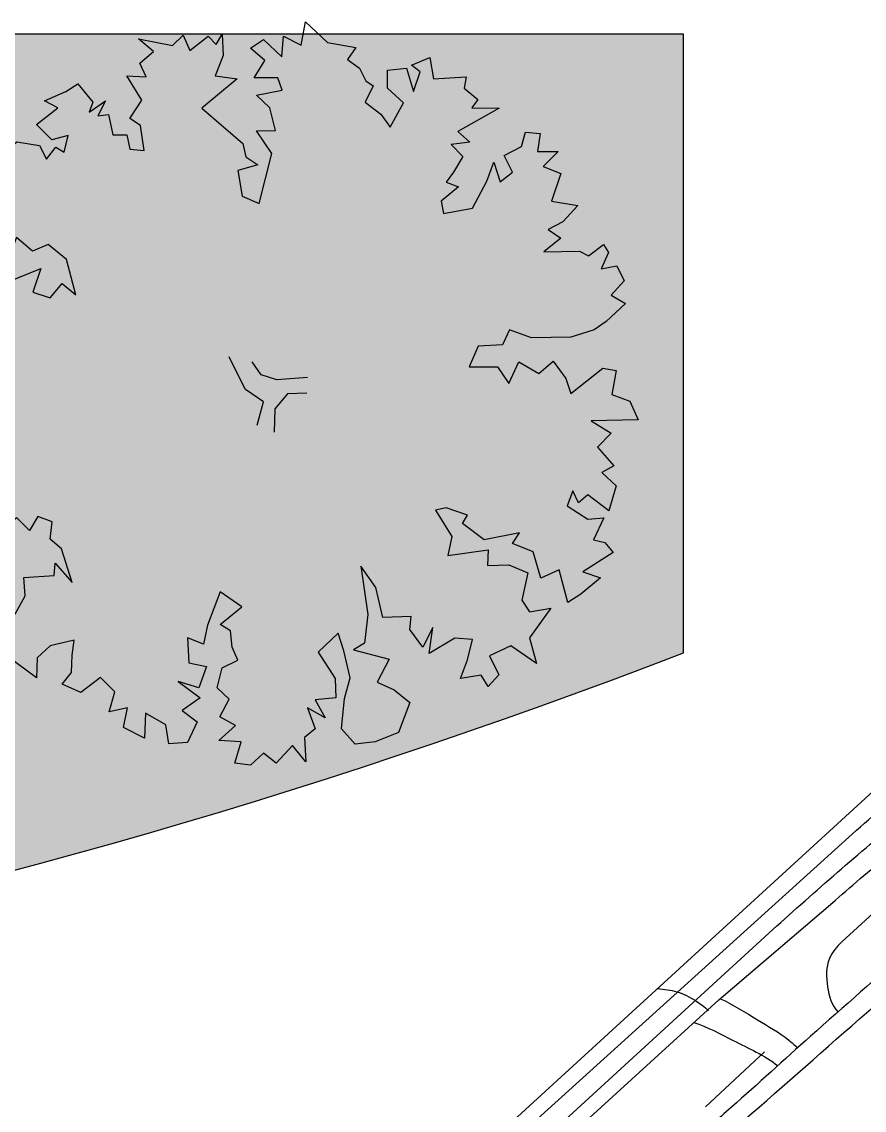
# Model space of a CAD drawing. Header units: millimetres. Extents: x 2508 to 2607, y 837 to 997.
# Drawn here: x 2534.074 to 2536.048, y 851.897 to 854.447 of the extents above; entities that cross this region are included whole.
import ezdxf

# ---------------------------------------------------------------- set-up
doc = ezdxf.new("R2010")
doc.units = ezdxf.units.MM
doc.linetypes.add('DASHED', pattern=[19.049999999999997, 12.7, -6.35])
doc.layers.add('PISO EST', color=250, linetype='Continuous', lineweight=0)

# ---------------------------------------------------------------- blocks, each defined once
blk = doc.blocks.new('AUDI_A4_P')
for p, q in [((-0.8494984927945097, 0.859158752808753), (1.25329134644096, 0.8665130028637691)), ((-0.8639755005924599, 0.826064613791317), (0.4208616467915363, 0.8223874749939171)), ((-0.8820718256856708, 0.7782619471240366), (0.1313208635128831, 0.7819390859214366)), ((-0.9255029013561966, 0.7451678081065722), (-0.06049986881555469, 0.7451678081065722)), ((-0.06049986881555469, 0.7451678081065722), (0.2978067929874442, 0.7341364192541846)), ((0.4433182052620168, 0.6531239740385217), (0.2442990390392765, 0.6518109600074524)), ((-0.2519564947084518, 0.5809092488408396), (-0.0632760170225879, 0.5835352218234675))]:
    blk.add_line(p, q)
for points, knots in [([(-0.1491308199053947, 0.8616082030109453), (-0.138919086428416, 0.8498749425408505), (-0.1166153499568168, 0.8254178762303468), (-0.1026459186448392, 0.7842439452693384), (-0.09574031733041011, 0.7555994927571419), (-0.09588275465353036, 0.7427203755095775)], [1.808085697733259, 1.808085697733259, 1.808085697733259, 1.808085697733259, 2.918873689789895, 4.131288299117762, 5.101509953527924, 5.101509953527924, 5.101509953527924, 5.101509953527924]), ([(0.4208616467915363, 0.8223874749939171), (0.4871523463877452, 0.8222347331548292), (0.6082526461797215, 0.8178703258353153), (0.8035996615814724, 0.8042011892540586), (1.011399600821107, 0.7909050436785776), (1.224343850402647, 0.7702685812452046), (1.404155925518239, 0.7547062247570295), (1.539994083224769, 0.7433762395360759), (1.639724966854146, 0.7047415829313195), (1.70797080909125, 0.6460916039631286), (1.73674005026021, 0.5786811182757674), (1.777907588601522, 0.4318998165004189), (1.797974493813342, 0.2378486541723248), (1.803659526536933, 0.06346367854987989), (1.803659526536933, 2.842170943040401e-14)], [0, 0, 0, 0, 0.1988726091716806, 0.3633234716248911, 0.5874330694113392, 0.82354282576735, 1.004621626958277, 1.129815595371055, 1.230113392129422, 1.320655318308744, 1.388576818410282, 1.4433337956485, 1.771447374465955, 1.958652423546722, 1.958652423546722, 1.958652423546722, 1.958652423546722]), ([(0.1313208635128831, 0.7819390859214366), (0.2660794731272631, 0.7818765947463362), (0.4773176747295338, 0.7780219728703344), (0.7874836366791556, 0.7572968320783389), (0.9636295657498408, 0.7498456680329184), (1.062768223580406, 0.7386541547181196)], [0, 0, 0, 0, 0.4042758708687236, 0.6333827053716093, 0.9326252492799204, 0.9326252492799204, 0.9326252492799204, 0.9326252492799204]), ([(-0.1398220633128062, 0.745346348492177), (-0.1223331650958244, 0.7164724971506189), (-0.09962044241950707, 0.6455469256733579), (-0.06846373264892236, 0.5775383628116231), (-0.06228213453107401, 0.5378931334178105)], [0, 0, 0, 0, 0.1000351432272048, 0.2184418270067335, 0.2184418270067335, 0.2184418270067335, 0.2184418270067335]), ([(-0.05611645683063671, 0.7450328535348376), (-0.04284303317950844, 0.7142992796558758), (-0.02721085312242622, 0.6537072014019429), (-0.004243495419189003, 0.585080202049113), (-0.0005491321640533897, 0.5472426581088428), (0, 0.5380428986172205)], [0, 0, 0, 0, 2.528586248964196, 4.711884567960642, 5.408214832071728, 5.408214832071728, 5.408214832071728, 5.408214832071728]), ([(0.9720817784424867, 0.6897203467185875), (0.9562167678443529, 0.6774750534094096), (0.9205650451041834, 0.6527371552120371), (0.8443479488669254, 0.6375632290704516), (0.7596112565328781, 0.5997044974218113), (0.6440186191765633, 0.5716193413091162), (0.508755488022075, 0.5488192521519863), (0.3030610461269703, 0.5312423292705546), (0.06258391987245204, 0.5395352465524184), (-0.1671165605462193, 0.537439160290802), (-0.3629278938579432, 0.5434918183035506), (-0.5625170103124901, 0.5648015593807543), (-0.8316992490622965, 0.6525343464037974), (-1.035899159298253, 0.7055575400016494), (-1.156334253348518, 0.7373582704294108)], [0, 0, 0, 0, 0.05974967922446957, 0.1269278264630923, 0.2300341216700034, 0.3366745036382101, 0.4822248842626108, 0.641323712188603, 0.9549056111732778, 1.203173400679412, 1.330375148798993, 1.542773415638637, 1.802260924455379, 2.17554503030701, 2.17554503030701, 2.17554503030701, 2.17554503030701]), ([(0.2978067929874442, 0.7341364192541846), (0.3572404328561447, 0.7339422483650253), (0.4833280558794399, 0.7273936162760322), (0.6275707640847941, 0.7286061795670093), (0.7927229650241543, 0.7107561874496753), (0.9345053071124312, 0.6972419670603927), (1.059393480050346, 0.676015491661019), (1.100245884577021, 0.6598744419843854)], [0, 0, 0, 0, 0.1783018395644093, 0.378717318083717, 0.4319539900038823, 0.6762373846942342, 0.8077183839674165, 0.8077183839674165, 0.8077183839674165, 0.8077183839674165]), ([(0.2442990390392765, 0.6518109600074524), (0.2280782860147497, 0.6517328541258394), (0.1880622858836887, 0.6463109186493625), (0.1468087130684239, 0.5992064401091284), (0.126208460187172, 0.5577277080610941), (0.1266968424724269, 0.5362674051991405)], [0, 0, 0, 0, 0.04866280448900892, 0.1144515357807728, 0.1777720529766111, 0.1777720529766111, 0.1777720529766111, 0.1777720529766111]), ([(-0.6540178242619277, 0.5515058532715216), (-0.6303424388307235, 0.5453300236445671), (-0.5682856201995605, 0.5341888658772973), (-0.4694375198751004, 0.5123822751639864), (-0.3520114913227985, 0.5037428201765692), (-0.1448735428118084, 0.4935550723685935), (0.1408334591254743, 0.4930986148240777), (0.4689072845524151, 0.4807727205717356), (0.7523152499891239, 0.497573082299283), (0.9948945193542045, 0.5425017604117386), (1.225265107056998, 0.5882738991001304), (1.46504742075507, 0.5795097997886103), (1.632383733051881, 0.5818565902740147), (1.72889291822014, 0.5745322713381142), (1.736876551272815, 0.5741636003562576)], [0, 0, 0, 0, 0.07332523725422767, 0.1888964821516976, 0.3030393003446282, 0.4258209451540972, 0.8112424228585653, 1.159737155419864, 1.410579568502882, 1.660622690328821, 1.899626526969711, 2.111450368672797, 2.377727443740249, 2.40170301959688, 2.40170301959688, 2.40170301959688, 2.40170301959688])]:
    blk.add_open_spline(points, degree=3, knots=knots)
blk = doc.blocks.new('ponsianas')
for points in [[(491281.092627776, 9472949.452141091), (491281.2472002807, 9472949.268323818), (491281.5330928628, 9472949.297434475), (491281.614724531, 9472949.064040344), (491281.3900707411, 9472948.929897064), (491281.5942313828, 9472948.725648684), (491281.3899654556, 9472948.439806238), (491281.4715664156, 9472948.06346895), (491281.1331615956, 9472948.022700746), (491281.1739210267, 9472947.643455021), (491281.0017819817, 9472947.532638121), (491281.3372432732, 9472947.450884245), (491281.2263123119, 9472947.092091562), (491281.6347545483, 9472947.246615812), (491282.0023402153, 9472947.32821865), (491281.961553836, 9472947.582024459), (491282.2358089237, 9472947.756997988), (491282.5012484663, 9472947.634418251), (491282.6645832467, 9472947.50019162), (491282.3990628598, 9472947.246451614), (491282.5215153759, 9472946.919698076), (491282.6761116951, 9472946.846734678), (491282.766595884, 9472947.083009042), (491283.0932792322, 9472946.87873434), (491283.3179236216, 9472946.969119512), (491283.1750243331, 9472947.17335473), (491283.2771598034, 9472947.327944783), (491283.4813292191, 9472947.164537307), (491283.4726452806, 9472947.479597574), (491283.0438402494, 9472947.593460785), (491283.5339617835, 9472947.736298654), (491283.4932061124, 9472948.133047622), (491283.8082864349, 9472948.235082192), (491283.8083547451, 9472948.553057788), (491284.0854123542, 9472948.194181753), (491283.7469812127, 9472948.030890843), (491284.0123812731, 9472947.724527046), (491283.819782295, 9472947.429930473), (491283.9422435848, 9472947.144017836), (491283.787558901, 9472946.805655004), (491284.1055169487, 9472946.723904893), (491284.2076831274, 9472947.0214381), (491284.5751986039, 9472946.776313724), (491284.8406688547, 9472946.796677144), (491284.8203756237, 9472947.388874613), (491285.0857493628, 9472946.95998811), (491285.3191629217, 9472947.132053204), (491285.5058272133, 9472946.959897865), (491285.7392407723, 9472947.13196296), (491285.4417996875, 9472947.662958613), (491285.8122367581, 9472947.43825406), (491286.1273302413, 9472947.601549983), (491285.657769539, 9472948.112162158), (491285.8620530139, 9472948.47968641), (491285.4215678729, 9472948.541042395), (491285.6579844969, 9472949.112764262), (491285.269967725, 9472948.981573284), (491285.1766785082, 9472949.267479653), (491285.4130136612, 9472949.459964572), (491285.2292778575, 9472949.684629016), (491285.8010178991, 9472949.532811403), (491286.0459993886, 9472949.235203616), (491285.9350909886, 9472948.981430398), (491286.1596589207, 9472948.715916278), (491285.9641903643, 9472948.643028084), (491286.4455276881, 9472948.634173056), (491286.282098276, 9472948.327901386), (491286.5067100772, 9472948.266591776), (491286.5153890019, 9472947.928193852), (491286.7925675639, 9472948.132338824), (491287.0375866555, 9472948.009763477), (491287.3643690222, 9472948.266407527), (491287.2419340536, 9472948.67484287), (491287.4869268237, 9472948.429744814), (491287.720366704, 9472948.724332614), (491287.659184315, 9472949.091913894), (491287.4345837944, 9472949.205733234), (491287.6300692716, 9472949.357386027), (491287.5484162954, 9472949.491595108), (491287.8226488221, 9472949.561549174), (491287.7525788174, 9472949.296098351), (491287.9975697073, 9472949.042248674), (491288.2718617704, 9472949.389337432), (491288.3855864792, 9472949.17343965), (491288.5373558357, 9472949.52055473), (491288.6599205311, 9472949.715981297), (491288.365335237, 9472949.961090008), (491288.2019584677, 9472949.89986375), (491288.3857995569, 9472950.16529013), (491288.1407278227, 9472950.042820068), (491288.1611852491, 9472950.21493091), (491287.8344736994, 9472950.287931284), (491287.8345219552, 9472950.512556247), (491287.5982388182, 9472950.562199533), (491287.5778691298, 9472950.79849771), (491287.9862649905, 9472950.737148618), (491288.0999984731, 9472950.562091742), (491288.3946783989, 9472950.757481333), (491288.7942831556, 9472950.512350062), (491288.7739303881, 9472950.827412838), (491288.9985334154, 9472950.725262325), (491289.1911173527, 9472950.949845927), (491289.3952692206, 9472950.704756645), (491289.2845337897, 9472951.256132636), (491289.4566866221, 9472951.4311281), (491289.202913402, 9472951.5420365), (491289.4363539089, 9472951.839541508), (491289.305107782, 9472951.970844038), (491289.4684914449, 9472952.064159578), (491289.1213481636, 9472952.084654603), (491288.7945921184, 9472951.950533258), (491288.7421594711, 9472952.309361037), (491288.2636146415, 9472951.737691185), (491287.691984899, 9472952.402937284), (491287.476122213, 9472952.45257618), (491287.3448898735, 9472952.648057273), (491287.2514690497, 9472952.321350109), (491286.8343234472, 9472952.391452702), (491286.7118602773, 9472952.668613717), (491287.528722189, 9472952.872642752), (491287.8962376656, 9472952.627518376), (491287.905055091, 9472952.933823261), (491288.2726031557, 9472952.840393662), (491288.4767619174, 9472952.627393661), (491288.5585333396, 9472953.044536756), (491288.7627228096, 9472952.974479912), (491288.7626394586, 9472952.586491343), (491289.039811127, 9472952.758547036), (491289.2439655017, 9472952.525126584), (491289.3869544083, 9472952.738052009), (491289.1011320166, 9472953.035668569), (491289.4366171226, 9472953.064768573), (491289.2937353817, 9472953.350685595), (491289.6729879976, 9472953.423534306), (491289.3346684087, 9472953.779506296), (491289.2530856229, 9472954.240442595), (491289.0605211132, 9472954.106292421), (491288.9176199446, 9472954.301776018), (491288.7134373683, 9472954.403922142), (491288.6317818854, 9472954.526462395), (491288.3662871933, 9472954.39232789), (491288.1708894541, 9472954.649084123), (491287.9579659099, 9472954.800824651), (491288.3547524777, 9472955.016612759), (491288.5909911192, 9472954.759847753), (491288.885629056, 9472954.759784458), (491288.9177841398, 9472955.066084329), (491288.5385716326, 9472955.179936884), (491288.8565710424, 9472955.290722452), (491288.9673942113, 9472955.14775548), (491289.0899808411, 9472955.445284301), (491288.7428463336, 9472955.506620232), (491288.7750496732, 9472956.037545066), (491288.5912587199, 9472956.005495269), (491288.407522916, 9472956.230159713), (491288.273309446, 9472956.128086288), (491288.2646543358, 9472956.577338088), (491287.8852726198, 9472955.903544674), (491287.7131993782, 9472956.09903454), (491287.6722926726, 9472955.792736545), (491287.476881146, 9472955.985314218), (491287.2230515229, 9472955.83367396), (491287.0596615929, 9472955.71118635), (491286.9867752795, 9472955.915406527), (491286.7533372793, 9472955.629570348), (491286.5491415423, 9472955.670455119), (491286.6396758671, 9472956.140106065), (491287.0802243047, 9472956.373388018), (491287.3865555121, 9472956.4870933), (491287.0686018514, 9472956.589263864), (491287.223257707, 9472956.79343516), (491287.4974463646, 9472956.659184715), (491287.6404490585, 9472956.9362887), (491287.8767578902, 9472957.006250912), (491287.8563882019, 9472957.24254909), (491287.5588242839, 9472957.20177211), (491287.5588963543, 9472957.537250951), (491287.3137982987, 9472957.29225818), (491287.203005838, 9472957.57816831), (491286.7537233261, 9472957.426570043), (491286.6808852685, 9472957.855415182), (491286.4153667619, 9472957.610426798), (491286.2927932928, 9472957.374159329), (491286.1498940042, 9472957.578394549), (491285.9252101327, 9472957.30422532), (491285.9370036751, 9472957.884747064), (491285.864104201, 9472958.027705891), (491286.0479415301, 9472958.275629029), (491285.9166847492, 9472958.357339034), (491285.651192564, 9472958.234873356), (491285.7008396109, 9472958.488659736), (491285.4558205194, 9472958.611235086), (491285.2194809794, 9472958.398329716), (491285.088256787, 9472958.6317345), (491284.7906339593, 9472958.316740036), (491284.6593176421, 9472958.121315349), (491284.5367134648, 9472957.742104722), (491284.5249067617, 9472957.100321624), (491284.6590212133, 9472956.741476297), (491284.4139519859, 9472956.630675064), (491284.393445677, 9472956.23102205), (491284.0550189225, 9472956.08815159), (491284.055117941, 9472956.549070343), (491283.7809399372, 9472956.732913312), (491284.1368743224, 9472956.896200463), (491283.9444088313, 9472957.222969042), (491284.148663478, 9472957.456301758), (491283.8628210319, 9472957.660567686), (491283.6177931667, 9472957.74230213), (491284.0350659891, 9472958.26439262), (491283.9942714627, 9472958.480274733), (491283.6062672249, 9472958.407427901), (491283.495477271, 9472958.705006862), (491283.1891987065, 9472958.836346995), (491283.177365682, 9472958.07204119), (491282.9732313617, 9472958.398812274), (491282.748558144, 9472958.17423557), (491282.4423084076, 9472958.439767236), (491282.3314125416, 9472958.24433816), (491282.1155899642, 9472958.480678327), (491281.7071546215, 9472958.35824336), (491281.9725477883, 9472958.019790282), (491281.8412402448, 9472957.865206499), (491282.0337564988, 9472957.77473171), (491281.7886910315, 9472957.681433719), (491281.575807596, 9472958.019875515), (491281.5962831967, 9472958.276585372), (491281.2374316041, 9472958.113298845), (491281.1966301841, 9472958.297091678), (491281.0332947769, 9472958.428401103), (491280.7181311034, 9472957.938377962), (491280.6160902647, 9472958.22428621), (491280.3505560905, 9472957.906367645), (491280.2163188059, 9472957.693440339), (491280.7472198253, 9472957.550383123), (491280.6158815737, 9472957.252856182), (491281.0446847248, 9472957.13024135), (491281.1758869828, 9472956.79473431), (491281.3509432351, 9472956.905550584), (491281.2370493175, 9472956.333802395), (491281.502438724, 9472955.977846075), (491281.6366478072, 9472956.059499051), (491281.7590959364, 9472955.71232506), (491281.7182174323, 9472955.537301399), (491281.2894449895, 9472955.802859386), (491280.9831250628, 9472955.741663836), (491281.0736988696, 9472956.395098843), (491280.8198999548, 9472956.386401745), (491280.8287261539, 9472956.733547533), (491280.697517629, 9472957.0398825), (491280.2569992729, 9472956.9466265), (491280.0644899128, 9472957.069190567), (491280.1258258432, 9472957.416325074), (491279.6444120622, 9472957.06928081), (491279.2243586529, 9472957.183142142), (491279.5130719304, 9472956.763002248), (491279.3467165374, 9472956.4158903), (491279.0404429864, 9472956.57056809), (491278.8478697029, 9472956.395577015), (491279.0316299479, 9472956.284683656), (491278.9790475194, 9472955.94629889), (491279.2853787268, 9472956.060004171), (491279.6150406988, 9472956.14161516), (491279.6353997333, 9472955.855724456), (491279.3873468685, 9472955.435699876), (491279.8074378797, 9472955.496870985), (491279.4923443967, 9472955.333575059), (491279.7781849626, 9472955.12055751), (491279.9911454821, 9472955.140932212), (491279.9706260125, 9472954.680017848), (491280.4606930236, 9472954.569058683), (491280.8077880491, 9472954.323938692), (491280.0230831011, 9472954.434961151), (491279.5534020726, 9472954.385469528), (491279.4483431278, 9472954.201708028), (491279.2967730617, 9472954.782264868), (491278.917494751, 9472954.589810658), (491278.7950309544, 9472954.864054466), (491278.5908815932, 9472955.120812576), (491278.1007512856, 9472954.937133804), (491277.9489750352, 9472954.557929441), (491277.9080639426, 9472954.231211001), (491278.1618127216, 9472954.006531516), (491278.6519148279, 9472954.058935959), (491278.9903303019, 9472954.149296688), (491279.4278894617, 9472954.04710043), (491279.7166735564, 9472953.95660496), (491279.4073793927, 9472953.629944172), (491278.9786088298, 9472953.904253783), (491278.6635529487, 9472953.915990295), (491278.6313909714, 9472953.577601142), (491278.3367881297, 9472953.741028048), (491278.5000903217, 9472953.455106638), (491278.1617205968, 9472953.577702042), (491278.018740464, 9472953.405617518), (491277.6220046586, 9472953.426123204), (491277.8874241468, 9472953.210192833), (491277.6014808022, 9472952.944788387), (491277.7648005417, 9472952.740548778), (491277.5693019039, 9472952.527634636), (491277.6013360346, 9472952.270913498), (491277.9485056374, 9472952.372941177), (491277.9688490043, 9472952.014120294), (491278.2139520736, 9472952.28245072), (491278.3568400815, 9472952.025705772), (491278.6427596116, 9472952.18025634), (491278.8265016823, 9472951.984763972), (491279.153246447, 9472952.066375583), (491279.275824303, 9472952.323063508), (491279.4916775886, 9472952.229666498), (491279.7571371855, 9472952.200437395), (491279.8592037189, 9472952.034134643), (491280.1451652379, 9472952.384138102), (491280.3901354468, 9472952.034020584), (491279.8474910208, 9472951.82993264), (491279.5411692139, 9472951.759985467), (491279.6432163198, 9472951.503249291), (491279.2348116853, 9472951.52375748), (491279.1736117485, 9472951.809656955), (491278.826437759, 9472951.687208828), (491278.9284679439, 9472951.351708053), (491278.6630785373, 9472951.707664374), (491278.45881073, 9472951.413070304), (491278.2750793131, 9472951.6581552), (491277.9366500517, 9472951.503615912), (491277.9161637971, 9472951.19731353), (491278.2224599093, 9472951.147655204), (491278.4178426078, 9472950.820885997), (491278.0094291996, 9472950.800553285), (491278.1814717329, 9472950.462120265), (491278.4994604888, 9472950.523313308), (491278.438135839, 9472950.228688529), (491278.7648824838, 9472950.319051765), (491278.9982089315, 9472950.085625045), (491278.7530952084, 9472949.767702093), (491278.8872209406, 9472949.461366499), (491279.0797898371, 9472949.615937125), (491279.3569264104, 9472949.624629209), (491279.6019787169, 9472949.656665847), (491279.5114619397, 9472949.268696703), (491279.3159626751, 9472949.052865352), (491278.9892335779, 9472949.044183921), (491279.4587679589, 9472948.41104904), (491279.7359201994, 9472948.492671309), (491280.0510243364, 9472948.705559757), (491280.3281922446, 9472948.860112207), (491280.6228257947, 9472948.839628458), (491280.6550203604, 9472949.32971239), (491280.859229258, 9472949.350088973), (491280.5413125724, 9472949.62437477), (491281.092627776, 9472949.452141091)], [(491283.6256216603, 9472953.445253905), (491283.6168017283, 9472953.12728019), (491283.3717124464, 9472952.923128322), (491282.9924736178, 9472952.91445817)], [(491283.8823377825, 9472953.453950377), (491283.8413897147, 9472952.955116704), (491283.9230163694, 9472952.698384915), (491284.1359417938, 9472952.555396007)], [(491283.1061851659, 9472952.637299037), (491283.4825268416, 9472952.73932045), (491283.6866680557, 9472952.444638642), (491283.9316871471, 9472952.322063293), (491284.2175427538, 9472952.179058721)]]:
    blk.add_lwpolyline(points)

msp = doc.modelspace()

# ---------------------------------------------------------------- hatches: boundary and pattern name
at = {"layer": 'PISO EST', "lineweight": 0}
h = msp.add_hatch(dxfattribs=at)
h.set_pattern_fill('AR-CONC', color=256, scale=0.002, style=0)
h.set_pattern_definition([(310, (-142.9073128902673, 1831.558305419829), (0.364369337992008, 0.03187817107780617), [0.0381, -0.4191]), (5.000000000000007, (-142.9073128902673, 1831.558305419829), (-0.07048565195133398, -0.3821132857643599), [0.03048, -0.33528]), (259.549, (-142.8769488902674, 1831.560961919829), (0.2938850033319185, -0.3502333756405838), [0.03238000000000001, -0.35618]), (313.8158, (-142.9073128902673, 1831.456705419829), (0.5421580817842598, 0.0840846558654543), [0.05715, -0.62865]), (263.3644, (-142.8621330902673, 1831.463712419829), (0.4748084689324743, -0.4948511117800984), [0.04857, -0.5342699999999999]), (8.815999999999981, (-142.9073128902673, 1831.456705419829), (0.4748092116278679, -0.4948502357211954), [0.04572, -0.50292]), (339, (-142.8565128902673, 1831.482105419829), (0.3032297596707665, 0.204531037033525), [0.03809999999999999, -0.4191]), (33.99999999999999, (-142.8565128902673, 1831.482105419829), (0.1236040566952941, -0.3683759322446385), [0.03048, -0.33528]), (288.5486, (-142.8312438902674, 1831.499149619829), (0.4268329815402489, -0.1638457154321149), [0.03238000000000001, -0.35618]), (322.5, (-142.9073128902673, 1831.558305419829), (0.006177206501183633, -0.1691100777463062), [0, -0.331216, 0, -0.34036, 0, -0.33655]), (352.5, (-142.9073128902673, 1831.558305419829), (0.1336393250206115, -0.200361149636239), [0, -0.194056, 0, -0.323596, 0, -0.12827]), (32.50000000000003, (-143.0205968902673, 1831.558305419829), (0.2711811903337428, 0.01145748798534692), [0, -0.127, 0, -0.39624, 0, -0.52578]), (42.50000000000002, (-143.0713968902674, 1831.558305419829), (0.2962583627720361, -0.05085298206666603), [0, -0.1651, 0, -0.263144, 0, -0.37338])])
edge = h.paths.add_edge_path()
edge.add_line((2524.623905360479, 852.9684823500866), (2524.623905360478, 854.418482350088))
edge.add_line((2524.623905360478, 854.418482350088), (2535.623905360479, 854.418482350088))
edge.add_line((2535.623905360479, 854.418482350088), (2535.623905360472, 852.9684823500858))
edge.add_arc((2530.123905360476, 867.2246470641282), 15.28032173594073, 248.9034847382544, 291.0965152617456, ccw=False)

# ---------------------------------------------------------------- linework, layer by layer
for p, q in [((2535.623905360479, 854.4184823500902), (2530.623905360479, 854.4184823500902)), ((2535.623905360474, 852.9684823500904), (2535.623905360479, 854.4184823500902))]:
    msp.add_line(p, q)
at = {"linetype": 'DASHED', "ltscale": 0.7}
msp.add_line((2535.623905360479, 854.4184823500902), (2530.623905360479, 854.4184823500902), dxfattribs=at)
at = {"lineweight": 20}
msp.add_line((2535.623905360479, 854.4184823500902), (2535.62390536048, 854.1184823500928), dxfattribs=at)
msp.add_arc((2530.123905360477, 867.2246470641323), 15.28032173594073, 248.9034847382545, 291.0965152617455)

# ---------------------------------------------------------------- block references
at = {"xscale": -0.1439172701839198, "yscale": 0.1439172701839198, "zscale": 0.1439172701839198, "rotation": 270}
msp.add_blockref('ponsianas', (-1360786.858558245, -69850.62130682217), dxfattribs=at)
at = {"color": 1, "lineweight": -3, "rotation": 42.28670222542702}
msp.add_blockref('AUDI_A4_P', (2536.253231247487, 851.6446206595824), dxfattribs=at)

doc.saveas('drawing.dxf')
